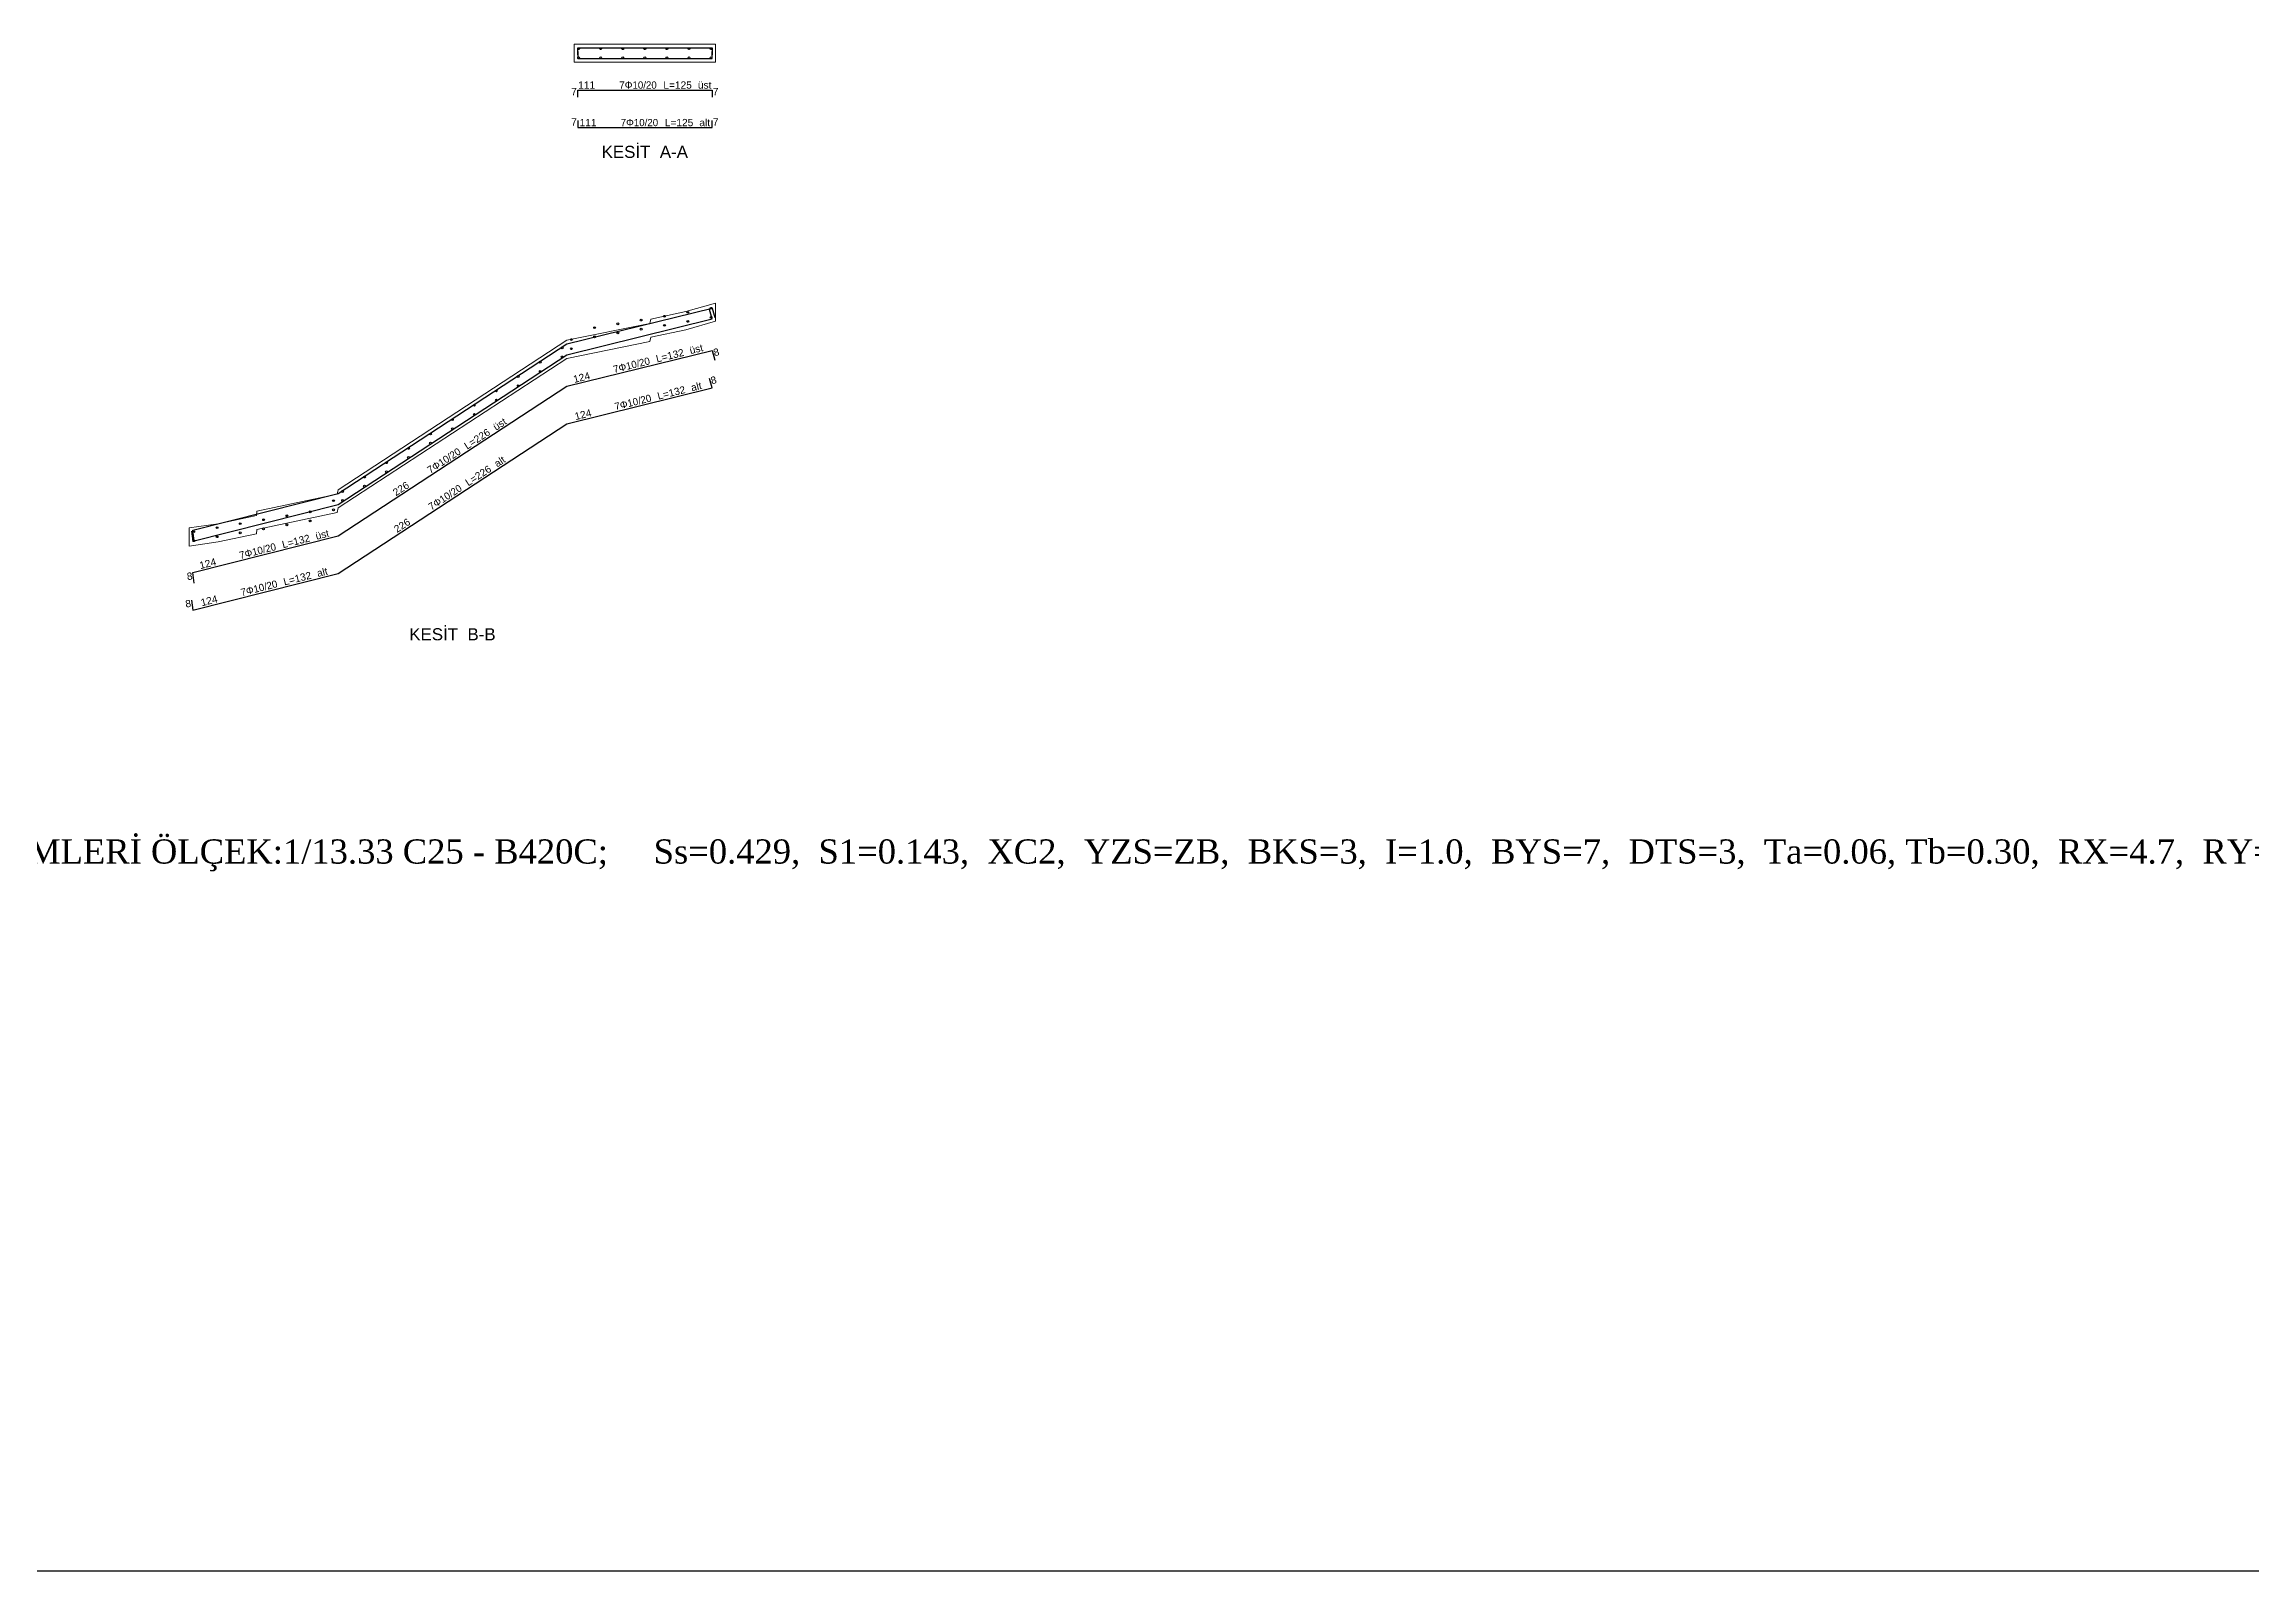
# Model space of a CAD drawing. Header units: millimetres. Extents: x 2232 to 85269, y -3593 to 5869.
# Drawn here: x 67817 to 70553, y 1369 to 3261 of the extents above; entities that cross this region are included whole.
import ezdxf

# ---------------------------------------------------------------- set-up
doc = ezdxf.new("R2010")
doc.units = ezdxf.units.MM
for name, color, linetype in [('Donatı Topl. Uzun. Yazısı', 7, 'Continuous'), ('Donatı Uz. Yazısı', 7, 'Continuous'), ('Donatı Yazısı', 7, 'Continuous'), ('Donatı Çizgisi', 7, 'Continuous'), ('Merdiven', 7, 'Continuous'), ('Standart', 7, 'Continuous')]:
    doc.layers.add(name, color=color, linetype=linetype)
doc.styles.add('arial_1_18', font='arial.ttf', dxfattribs={"height": 0.2})
doc.styles.add('symbol_1_18', font='symbol.ttf', dxfattribs={"height": 0.2})
doc.styles.add('times new roman_1_18', font='times.ttf', dxfattribs={"height": 0.2})

msp = doc.modelspace()

# ---------------------------------------------------------------- linework, layer by layer
msp.add_line((3332.4, 1368.7), (79990.7, 1368.7))
at = {"layer": 'Donatı Çizgisi', "color": 35, "linetype": 'Continuous', "lineweight": -3}
for points in [[(68478.1, 3247.5), (68478.1, 3256.4)], [(68478.1, 3256.4), (68644.6, 3256.4)], [(68644.6, 3256.4), (68644.6, 3247.5)], [(68478.1, 3251.7), (68478.1, 3242.9)], [(68478.1, 3242.9), (68644.6, 3242.9)], [(68644.6, 3242.9), (68644.6, 3251.7)], [(68478.1, 3195), (68478.1, 3203.9)], [(68478.1, 3203.9), (68644.6, 3203.9)], [(68644.6, 3203.9), (68644.6, 3195)], [(68478.1, 3166.2), (68478.1, 3157.4)], [(68478.1, 3157.4), (68644.6, 3157.4)], [(68644.6, 3157.4), (68644.6, 3166.2)], [(68464.6, 2889.3), (68644.6, 2933.8)], [(68644.6, 2920.3), (68641.3, 2931.9)], [(68644.6, 2933.8), (68647.9, 2921.9)], [(68464.6, 2875.8), (68644.6, 2920.3)], [(68181.1, 2704), (68464.6, 2889.3)], [(68181.1, 2690.5), (68464.6, 2875.8)], [(68464.6, 2836.8), (68644.6, 2881.3)], [(68644.6, 2881.3), (68647.9, 2869.4)], [(68644.6, 2834.8), (68641.3, 2846.4)], [(68181.1, 2651.5), (68464.6, 2836.8)], [(68464.6, 2790.3), (68644.6, 2834.8)], [(68181.1, 2605), (68464.6, 2790.3)], [(68001.1, 2658.5), (68181.1, 2704)], [(68001.1, 2645), (68181.1, 2690.5)], [(67999.3, 2657.1), (68001.1, 2645)], [(68002.9, 2645.5), (68001.1, 2658.5)], [(68001.1, 2606), (68181.1, 2651.5)], [(68002.9, 2593), (68001.1, 2606)], [(68001.1, 2559.5), (68181.1, 2605)], [(67999.3, 2571.6), (68001.1, 2559.5)]]:
    msp.add_lwpolyline(points, dxfattribs=at)
for centre in [(68479.2, 3255.2), (68506.6, 3255.2), (68533.9, 3255.2), (68561.3, 3255.2), (68588.7, 3255.2), (68616.1, 3255.2), (68643.4, 3255.2), (68479.2, 3244), (68506.6, 3244), (68533.9, 3244), (68561.3, 3244), (68588.7, 3244), (68616.1, 3244), (68643.4, 3244), (68614.6, 2928.5), (68643.4, 2933.5), (68499.1, 2909.5), (68527.9, 2914.2), (68527.9, 2903), (68556.8, 2918.9), (68556.8, 2907.7), (68585.7, 2923.6), (68585.7, 2912.4), (68614.6, 2917.3), (68643.4, 2922.2), (68458.9, 2884.5), (68458.9, 2873.2), (68470.2, 2894.7), (68470.2, 2883.4), (68499.1, 2898.2), (68404.5, 2848.9), (68431.7, 2866.7), (68431.7, 2855.4), (68377.3, 2831.1), (68377.3, 2819.8), (68404.5, 2837.6), (68322.8, 2795.5), (68350, 2813.3), (68350, 2802), (68295.6, 2777.7), (68295.6, 2766.4), (68322.8, 2784.2), (68241.1, 2742.1), (68268.4, 2759.9), (68268.4, 2748.6), (68213.9, 2724.3), (68213.9, 2713.1), (68241.1, 2730.8), (68146.6, 2681.3), (68175.4, 2695.1), (68175.4, 2683.8), (68186.7, 2706.5), (68186.7, 2695.3), (68002.2, 2656.7), (68031.1, 2661.6), (68059.9, 2666.6), (68059.9, 2655.3), (68088.8, 2671.5), (68088.8, 2660.2), (68117.7, 2676.4), (68117.7, 2665.1), (68146.6, 2670), (68002.2, 2645.4), (68031.1, 2650.4)]:
    msp.add_circle(centre, 1.12, dxfattribs=at)
at = {"layer": 'Merdiven', "color": 1, "linetype": 'Continuous', "lineweight": 5}
for points in [[(68473.6, 3260.9), (68473.6, 3238.4)], [(68649.1, 3260.9), (68473.6, 3260.9)], [(68649.1, 3238.4), (68649.1, 3260.9)], [(68473.6, 3238.4), (68649.1, 3238.4)], [(68568.8, 2920.2), (68612.2, 2929.5)], [(68612.2, 2929.5), (68649.1, 2939.9)], [(68649.1, 2939.9), (68649.1, 2917.4)], [(68464.6, 2893.8), (68567.6, 2914.8)], [(68567.6, 2914.8), (68568.8, 2920.2)], [(68612.2, 2907), (68568.8, 2897.7)], [(68649.1, 2917.4), (68612.2, 2907)], [(68181.1, 2708.5), (68464.6, 2893.8)], [(68567.6, 2892.3), (68464.6, 2871.3)], [(68568.8, 2897.7), (68567.6, 2892.3)], [(68464.6, 2871.3), (68181.1, 2686)], [(68079.8, 2676.6), (68080.6, 2682)], [(68080.6, 2682), (68180, 2703)], [(68180, 2703), (68181.1, 2708.5)], [(68181.1, 2686), (68180, 2680.5)], [(68181.1, 2686), (68181.1, 2685.8)], [(67996.6, 2661.4), (68032.5, 2666.5)], [(67996.6, 2638.9), (67996.6, 2661.4)], [(68032.5, 2666.5), (68079.8, 2676.6)], [(68080.6, 2659.5), (68079.8, 2654.1)], [(68180, 2680.5), (68080.6, 2659.5)], [(68032.5, 2644), (67996.6, 2638.9)], [(68079.8, 2654.1), (68032.5, 2644)]]:
    msp.add_lwpolyline(points, dxfattribs=at)

# ---------------------------------------------------------------- texts
at = {"layer": 'Donatı Topl. Uzun. Yazısı', "color": 1, "linetype": 'Continuous', "lineweight": -3, "style": 'arial_1_18'}
for p in [(68584.3, 3205.7), (68586.1, 3159.2)]:
    msp.add_text('L=125', height=9, dxfattribs=at).set_placement(p)
for s, rotation, p in [('L=132', 13.9023, (68576.4, 2866.3)), ('L=132', 13.9023, (68578.1, 2820.2)), ('L=226', 33.1684, (68341.1, 2758.2)), ('L=226', 33.1684, (68342.5, 2712.7)), ('L=132', 14.1757, (68112.9, 2636.1)), ('L=132', 14.1757, (68114.6, 2590))]:
    msp.add_text(s, height=9, rotation=rotation, dxfattribs=at).set_placement(p)
at = {"layer": 'Donatı Uz. Yazısı', "color": 1, "linetype": 'Continuous', "lineweight": -3, "style": 'arial_1_18'}
for s, p in [('7', (68470.1, 3197.6)), ('111', (68478.7, 3205.7)), ('7', (68645.6, 3197.6)), ('7', (68470.1, 3160)), ('111', (68480.5, 3159.2)), ('7', (68645.6, 3160))]:
    msp.add_text(s, height=9, dxfattribs=at).set_placement(p)
for s, rotation, p in [('8', 15.6807, (68647.7, 2873.9)), ('124', 13.9023, (68473.9, 2840.9)), ('8', 15.6807, (68644.4, 2839.2)), ('124', 13.9023, (68475.6, 2794.9)), ('226', 33.1684, (68252.7, 2700.4)), ('226', 33.1684, (68254.1, 2654.9)), ('8', 8.0869, (67994.3, 2596.6)), ('124', 14.1757, (68010.5, 2610.2)), ('8', 8.0869, (67992.5, 2562.6)), ('124', 14.1757, (68012.2, 2564.2))]:
    msp.add_text(s, height=9, rotation=rotation, dxfattribs=at).set_placement(p)
at = {"layer": 'Donatı Yazısı', "color": 1, "linetype": 'Continuous', "lineweight": -3}
for s, style, p in [('7F10/20', 'symbol_1_18', (68529.7, 3205.7)), ('üst', 'arial_1_18', (68627.1, 3205.7)), ('7F10/20', 'symbol_1_18', (68531.4, 3159.2)), ('alt', 'arial_1_18', (68628.9, 3159.2))]:
    msp.add_text(s, height=9, dxfattribs=dict(at, style=style)).set_placement(p)
for s, rotation, style, p in [('üst', 13.9023, 'arial_1_18', (68618, 2876.6)), ('7F10/20', 13.9023, 'symbol_1_18', (68523.4, 2853.2)), ('7F10/20', 13.9023, 'symbol_1_18', (68525.1, 2807.1)), ('alt', 13.9023, 'arial_1_18', (68619.7, 2830.5)), ('üst', 33.1684, 'arial_1_18', (68376.9, 2781.6)), ('7F10/20', 33.1684, 'symbol_1_18', (68295.4, 2728.3)), ('alt', 33.1684, 'arial_1_18', (68378.4, 2736.1)), ('7F10/20', 33.1684, 'symbol_1_18', (68296.8, 2682.8)), ('üst', 14.1757, 'arial_1_18', (68154.4, 2646.6)), ('7F10/20', 14.1757, 'symbol_1_18', (68060, 2622.7)), ('alt', 14.1757, 'arial_1_18', (68156.1, 2600.5)), ('7F10/20', 14.1757, 'symbol_1_18', (68061.7, 2576.7))]:
    msp.add_text(s, height=9, rotation=rotation, dxfattribs=dict(at, style=style)).set_placement(p)
at = {"layer": 'Standart', "color": 1, "linetype": 'Continuous', "lineweight": -3, "style": 'arial_1_18'}
for s, p in [('KESİT  A-A', (68507.7, 3119.9)), ('KESİT  B-B', (68269.3, 2522))]:
    msp.add_text(s, height=15, dxfattribs=at).set_placement(p)
at = {"layer": 'Standart', "color": 1, "linetype": 'Continuous', "lineweight": 5, "style": 'times new roman_1_18'}
msp.add_text('1. BODRUM MERDİVEN ÇİZİMLERİ ÖLÇEK:1/13.33 C25 - B420C;     Ss=0.429,  S1=0.143,  XC2,  YZS=ZB,  BKS=3,  I=1.0,  BYS=7,  DTS=3,  Ta=0.06, Tb=0.30,  RX=4.7,  RY=4.7,  DX=2.5,  DY=2.5', height=30, dxfattribs=at).set_placement((67202.8, 2245.3))

doc.saveas('drawing.dxf')
